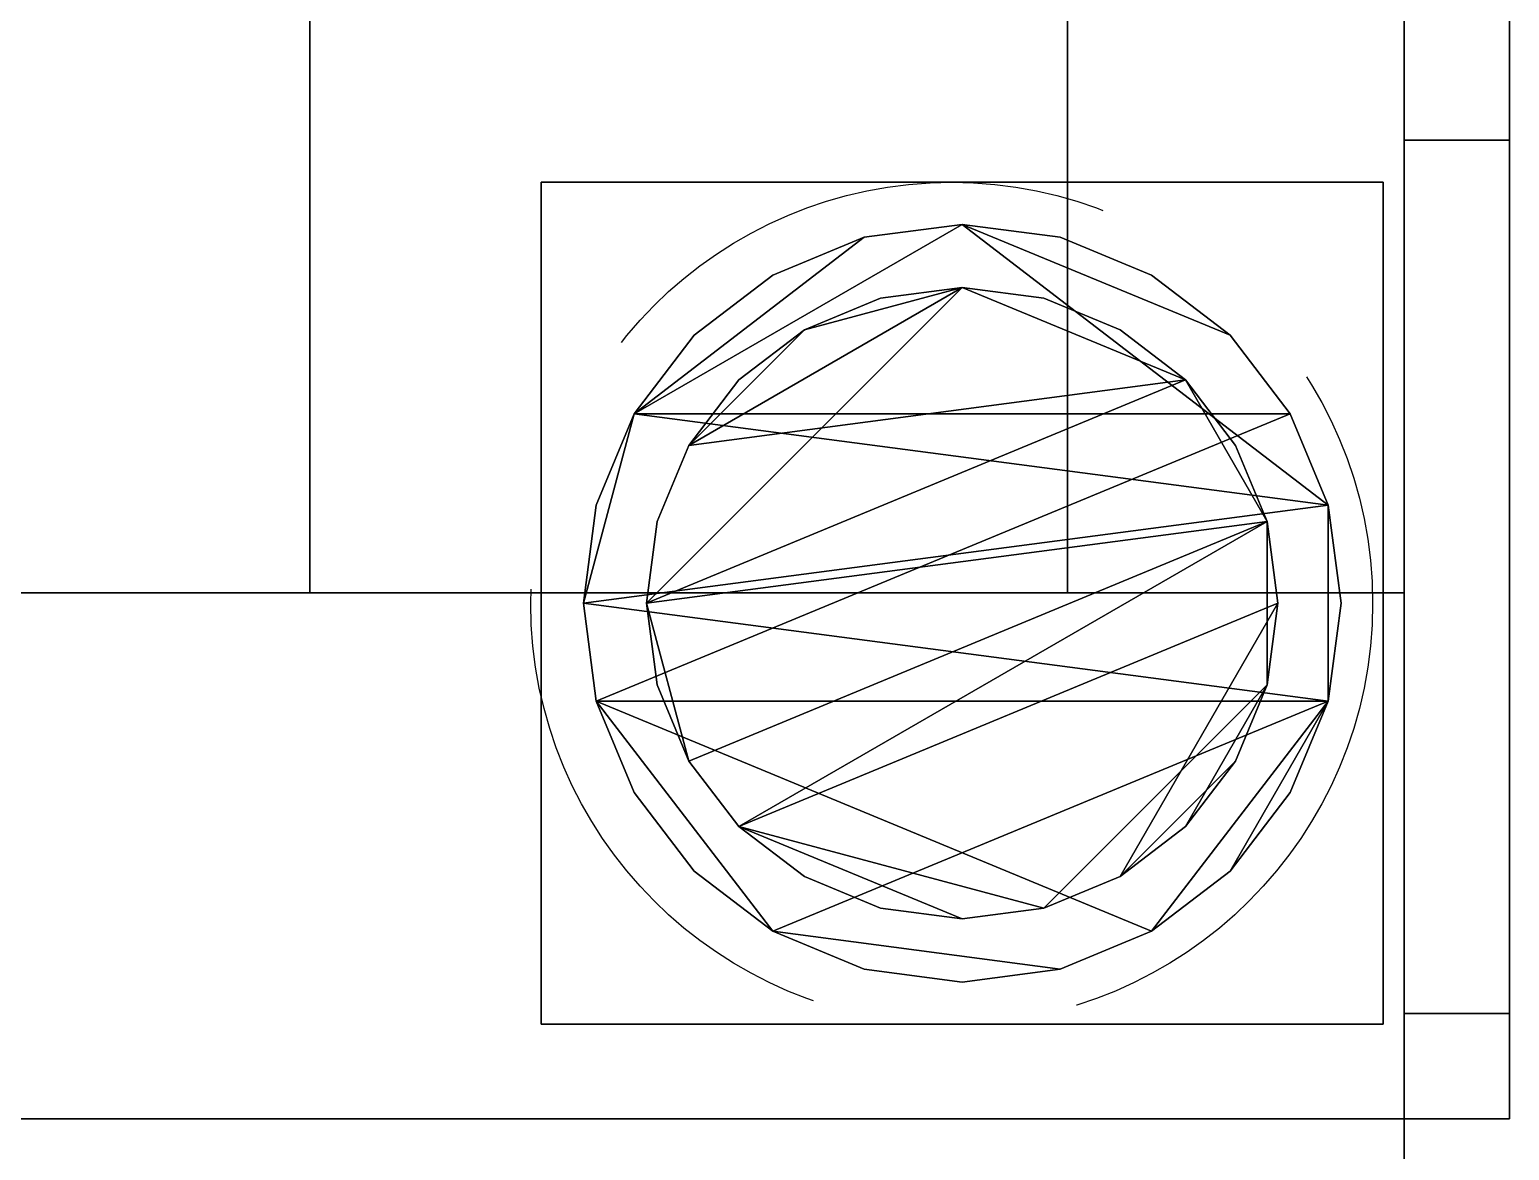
# Model space of a CAD drawing. Header units: millimetres. Extents: x -5 to 3200, y -1375 to 0.
# Drawn here: x 2829.7 to 2900, y -784 to -730.7 of the extents above; entities that cross this region are included whole.
import ezdxf

# ---------------------------------------------------------------- set-up
doc = ezdxf.new("R2010")
doc.units = ezdxf.units.MM
doc.linetypes.add('NASCOSTA', pattern=[0.381, 0.254, -0.127])
for name, color, linetype in [('IQ_200_3D', 1, 'Continuous'), ('IQ_204_2D', 7, 'Continuous'), ('IQ_204_3D', 7, 'Continuous')]:
    doc.layers.add(name, color=color, linetype=linetype)
doc.layers.add('IQ_INS_3D', color=3, linetype='Continuous', lineweight=25, plot=False)

msp = doc.modelspace()

# ---------------------------------------------------------------- linework, layer by layer
at = {"layer": 'IQ_200_3D'}
for points in [[(2894.996, -50, 1785), (564.996, -50, 1785), (564.996, -782.5, 1785), (2894.996, -782.5, 1785)], [(2899.996, -50, 1785), (2894.996, -50, 1785), (2894.996, -782.5, 1785), (2899.996, -782.5, 1785)], [(2899.996, -55, 656), (2894.996, -55, 656), (2894.996, -777.5, 656), (2899.996, -777.5, 656)], [(2899.996, -777.5, 658), (2894.996, -777.5, 658), (2894.996, -55, 658), (2899.996, -55, 658)], [(2894.996, -117.5, 708), (564.996, -117.5, 708), (564.996, -757.5, 708), (2894.996, -757.5, 708)], [(2894.996, -757.5, 1443), (564.996, -757.5, 1443), (564.996, -117.5, 1443), (2894.996, -117.5, 1443)], [(2894.996, -782.5, 150), (564.996, -782.5, 150), (564.996, -117.5, 150), (2894.996, -117.5, 150)], [(2899.996, -736.002, 150), (2894.996, -736.002, 150), (2894.996, -736.002, 185), (2899.996, -736.002, 185)], [(2899.996, -782.5, 150), (2894.996, -782.5, 150), (2894.996, -736.002, 150), (2899.996, -736.002, 150)], [(2894.996, -757.5, 708), (564.996, -757.5, 708), (564.996, -757.5, 1443), (2894.996, -757.5, 1443)], [(2894.996, -782.5, 1785), (564.996, -782.5, 1785), (564.996, -782.5, 150), (2894.996, -782.5, 150)], [(2894.996, -782.5, 758.131), (2344.996, -782.5, 758.131), (2344.996, -841.853, 774.035), (2894.996, -841.853, 774.035)], [(2894.996, -842.5, 188), (2344.996, -842.5, 188), (2344.996, -782.5, 188), (2894.996, -782.5, 188)], [(2899.996, -782.5, 651), (2894.996, -782.5, 651), (2894.996, -782.5, 150), (2899.996, -782.5, 150)], [(2899.996, -782.5, 1785), (2894.996, -782.5, 1785), (2894.996, -782.5, 663), (2899.996, -782.5, 663)]]:
    msp.add_3dface(points, dxfattribs=at)
for points, invisible_edges in [([(2894.996, -50, 1785), (2894.996, -194.752, 1374.257), (2894.996, -199.204, 1374.843), (2894.996, -782.5, 1785)], 5), ([(2894.996, -782.5, 1785), (2894.996, -757.5, 1443), (2894.996, -117.5, 1443), (2894.996, -50, 1785)], 5), ([(2894.996, -117.5, 188), (2894.996, -50, 188), (2894.996, -117.5, 708), (2894.996, -757.5, 708)], 10), ([(2899.996, -199.204, 1374.843), (2899.996, -194.752, 1374.257), (2899.996, -50, 1785), (2899.996, -782.5, 1785)], 10), ([(2894.996, -55, 656), (2894.996, -361.118, 209.489), (2894.996, -365, 210), (2894.996, -777.5, 656)], 5), ([(2894.996, -199.204, 805.742), (2894.996, -195.376, 806.173), (2894.996, -55, 658), (2894.996, -777.5, 658)], 10), ([(2899.996, -365, 210), (2899.996, -361.118, 209.489), (2899.996, -55, 656), (2899.996, -777.5, 656)], 10), ([(2899.996, -55, 658), (2899.996, -195.376, 806.173), (2899.996, -199.204, 805.742), (2899.996, -777.5, 658)], 5), ([(2894.996, -117.5, 188), (2894.996, -757.5, 708), (2894.996, -782.5, 150), (2894.996, -117.5, 150)], 3), ([(2894.996, -777.5, 658), (2894.996, -700.797, 805.742), (2894.996, -199.204, 805.742)], 13), ([(2894.996, -700.797, 1374.843), (2894.996, -705.249, 1374.257), (2894.996, -782.5, 1785), (2894.996, -199.204, 1374.843)], 6), ([(2899.996, -782.5, 1785), (2899.996, -705.249, 1374.257), (2899.996, -700.797, 1374.843), (2899.996, -199.204, 1374.843)], 9), ([(2899.996, -700.797, 805.742), (2899.996, -705.249, 806.328), (2899.996, -777.5, 658), (2899.996, -199.204, 805.742)], 6), ([(2894.996, -535, 210), (2894.996, -777.5, 656), (2894.996, -365, 210)], 3), ([(2899.996, -777.5, 656), (2899.996, -535, 210), (2899.996, -365, 210)], 13), ([(2894.996, -535, 210), (2894.996, -538.882, 209.489), (2894.996, -777.5, 656)], 14), ([(2899.996, -538.882, 209.489), (2899.996, -535, 210), (2899.996, -777.5, 656), (2899.996, -782.5, 651)], 14), ([(2894.996, -782.5, 651), (2894.996, -778.794, 655.83), (2894.996, -777.5, 656), (2894.996, -538.882, 209.489)], 13), ([(2894.996, -694.461, 216.876), (2894.996, -703.002, 218), (2894.996, -782.5, 651), (2894.996, -538.882, 209.489)], 14), ([(2899.996, -782.5, 651), (2899.996, -703.002, 218), (2899.996, -694.461, 216.876), (2899.996, -538.882, 209.489)], 13), ([(2894.996, -777.5, 658), (2894.996, -782.5, 663), (2894.996, -705.249, 806.328), (2894.996, -700.797, 805.742)], 11), ([(2894.996, -711.543, 216.876), (2894.996, -782.5, 651), (2894.996, -703.002, 218)], 3), ([(2899.996, -703.002, 218), (2899.996, -782.5, 651), (2899.996, -711.543, 216.876)], 3), ([(2894.996, -709.398, 808.046), (2894.996, -705.249, 806.328), (2894.996, -782.5, 663)], 14), ([(2894.996, -705.249, 1374.257), (2894.996, -709.398, 1372.538), (2894.996, -782.5, 1785)], 14), ([(2899.996, -709.398, 1372.538), (2899.996, -705.249, 1374.257), (2899.996, -782.5, 1785)], 14), ([(2899.996, -705.249, 806.328), (2899.996, -709.398, 808.046), (2899.996, -782.5, 663), (2899.996, -777.5, 658)], 14), ([(2894.996, -709.398, 808.046), (2894.996, -782.5, 663), (2894.996, -712.96, 810.78)], 3), ([(2894.996, -712.96, 1369.805), (2894.996, -782.5, 1785), (2894.996, -709.398, 1372.538)], 3), ([(2899.996, -782.5, 1785), (2899.996, -712.96, 1369.805), (2899.996, -709.398, 1372.538)], 13), ([(2899.996, -712.96, 810.78), (2899.996, -782.5, 663), (2899.996, -709.398, 808.046)], 3), ([(2894.996, -782.5, 651), (2894.996, -711.543, 216.876), (2894.996, -719.502, 213.579)], 13), ([(2899.996, -719.502, 213.579), (2899.996, -711.543, 216.876), (2899.996, -782.5, 651)], 14), ([(2894.996, -712.96, 810.78), (2894.996, -782.5, 663), (2894.996, -715.694, 814.343)], 3), ([(2894.996, -715.694, 1366.242), (2894.996, -782.5, 1785), (2894.996, -712.96, 1369.805)], 3), ([(2899.996, -712.96, 1369.805), (2899.996, -782.5, 1785), (2899.996, -715.694, 1366.242)], 3), ([(2899.996, -782.5, 663), (2899.996, -712.96, 810.78), (2899.996, -715.694, 814.343)], 13), ([(2894.996, -717.412, 818.491), (2894.996, -715.694, 814.343), (2894.996, -782.5, 663)], 14), ([(2894.996, -782.5, 1785), (2894.996, -715.694, 1366.242), (2894.996, -717.412, 1362.094)], 13), ([(2899.996, -715.694, 814.343), (2899.996, -717.412, 818.491), (2899.996, -782.5, 663)], 14), ([(2899.996, -717.412, 1362.094), (2899.996, -715.694, 1366.242), (2899.996, -782.5, 1785)], 14), ([(2894.996, -717.998, 1357.642), (2894.996, -782.5, 1785), (2894.996, -717.412, 1362.094)], 3), ([(2894.996, -717.998, 822.943), (2894.996, -717.412, 818.491), (2894.996, -782.5, 663), (2894.996, -782.5, 1785)], 10), ([(2899.996, -717.998, 1357.642), (2899.996, -717.412, 1362.094), (2899.996, -782.5, 1785), (2899.996, -717.998, 822.943)], 6), ([(2899.996, -782.5, 663), (2899.996, -717.412, 818.491), (2899.996, -717.998, 822.943), (2899.996, -782.5, 1785)], 5), ([(2894.996, -717.998, 1357.642), (2894.996, -717.998, 822.943), (2894.996, -782.5, 1785)], 14), ([(2894.996, -782.5, 651), (2894.996, -719.502, 213.579), (2894.996, -726.337, 208.335)], 13), ([(2899.996, -726.337, 208.335), (2899.996, -719.502, 213.579), (2899.996, -782.5, 651)], 14), ([(2899.996, -726.337, 208.335), (2899.996, -731.581, 201.5), (2894.996, -731.581, 201.5), (2894.996, -726.337, 208.335)], 10), ([(2894.996, -731.581, 201.5), (2894.996, -782.5, 651), (2894.996, -726.337, 208.335)], 3), ([(2899.996, -726.337, 208.335), (2899.996, -782.5, 651), (2899.996, -731.581, 201.5)], 3), ([(2899.996, -731.581, 201.5), (2899.996, -734.878, 193.541), (2894.996, -734.878, 193.541), (2894.996, -731.581, 201.5)], 10), ([(2894.996, -782.5, 150), (2894.996, -782.5, 651), (2894.996, -731.581, 201.5), (2894.996, -734.878, 193.541)], 10), ([(2899.996, -782.5, 150), (2899.996, -734.878, 193.541), (2899.996, -731.581, 201.5), (2899.996, -782.5, 651)], 5), ([(2899.996, -734.878, 193.541), (2899.996, -736.002, 185), (2894.996, -736.002, 185), (2894.996, -734.878, 193.541)], 8), ([(2894.996, -734.878, 193.541), (2894.996, -736.002, 185), (2894.996, -782.5, 150)], 14), ([(2899.996, -782.5, 150), (2899.996, -736.002, 185), (2899.996, -734.878, 193.541)], 13), ([(2894.996, -736.002, 150), (2894.996, -782.5, 150), (2894.996, -736.002, 185)], 2), ([(2899.996, -782.5, 150), (2899.996, -736.002, 150), (2899.996, -736.002, 185)], 12), ([(2894.996, -757.5, 708), (2894.996, -757.5, 1443), (2894.996, -782.5, 1785), (2894.996, -782.5, 150)], 10), ([(2894.996, -777.5, 656), (2894.996, -778.794, 655.83), (2899.996, -778.794, 655.83), (2899.996, -777.5, 656)], 2), ([(2899.996, -777.5, 658), (2899.996, -778.794, 658.17), (2894.996, -778.794, 658.17), (2894.996, -777.5, 658)], 2), ([(2894.996, -782.33, 661.706), (2894.996, -777.5, 658), (2894.996, -778.794, 658.17), (2894.996, -781.83, 660.5)], 5), ([(2894.996, -782.5, 663), (2894.996, -777.5, 658), (2894.996, -782.33, 661.706)], 3), ([(2899.996, -782.5, 651), (2899.996, -777.5, 656), (2899.996, -778.794, 655.83), (2899.996, -780, 655.33)], 9), ([(2899.996, -782.33, 661.706), (2899.996, -781.83, 660.5), (2899.996, -778.794, 658.17), (2899.996, -777.5, 658)], 10), ([(2899.996, -782.33, 661.706), (2899.996, -777.5, 658), (2899.996, -782.5, 663)], 3), ([(2894.996, -778.794, 655.83), (2894.996, -780, 655.33), (2899.996, -780, 655.33), (2899.996, -778.794, 655.83)], 10), ([(2894.996, -780, 658.67), (2894.996, -778.794, 658.17), (2899.996, -778.794, 658.17), (2899.996, -780, 658.67)], 10), ([(2894.996, -782.5, 651), (2894.996, -782.33, 652.294), (2894.996, -780, 655.33), (2894.996, -778.794, 655.83)], 10), ([(2894.996, -780, 658.67), (2894.996, -781.036, 659.464), (2894.996, -781.83, 660.5), (2894.996, -778.794, 658.17)], 4), ([(2899.996, -781.83, 660.5), (2899.996, -781.036, 659.464), (2899.996, -780, 658.67), (2899.996, -778.794, 658.17)], 8), ([(2899.996, -781.036, 654.536), (2899.996, -780, 655.33), (2894.996, -780, 655.33), (2894.996, -781.036, 654.536)], 10), ([(2894.996, -781.036, 659.464), (2894.996, -780, 658.67), (2899.996, -780, 658.67), (2899.996, -781.036, 659.464)], 10), ([(2894.996, -782.33, 652.294), (2894.996, -781.83, 653.5), (2894.996, -781.036, 654.536), (2894.996, -780, 655.33)], 8), ([(2899.996, -782.33, 652.294), (2899.996, -782.5, 651), (2899.996, -780, 655.33), (2899.996, -781.036, 654.536)], 10), ([(2894.996, -781.036, 654.536), (2894.996, -781.83, 653.5), (2899.996, -781.83, 653.5), (2899.996, -781.036, 654.536)], 10), ([(2899.996, -781.036, 659.464), (2899.996, -781.83, 660.5), (2894.996, -781.83, 660.5), (2894.996, -781.036, 659.464)], 10), ([(2899.996, -781.036, 654.536), (2899.996, -781.83, 653.5), (2899.996, -782.33, 652.294)], 12), ([(2894.996, -781.83, 653.5), (2894.996, -782.33, 652.294), (2899.996, -782.33, 652.294), (2899.996, -781.83, 653.5)], 10), ([(2894.996, -782.33, 661.706), (2894.996, -781.83, 660.5), (2899.996, -781.83, 660.5), (2899.996, -782.33, 661.706)], 10), ([(2899.996, -782.5, 651), (2899.996, -782.33, 652.294), (2894.996, -782.33, 652.294), (2894.996, -782.5, 651)], 2), ([(2894.996, -782.5, 663), (2894.996, -782.33, 661.706), (2899.996, -782.33, 661.706), (2899.996, -782.5, 663)], 2), ([(2894.996, -845, 190.5), (2894.996, -842.5, 188), (2894.996, -782.5, 188), (2894.996, -782.5, 758.131)], 9), ([(2894.996, -782.5, 758.131), (2894.996, -841.853, 774.035), (2894.996, -845, 771.62), (2894.996, -845, 190.5)], 10)]:
    msp.add_3dface(points, dxfattribs=dict(at, invisible_edges=invisible_edges))
at = {"layer": 'IQ_204_2D'}
msp.add_line((-0.004, -782.5), (2899.996, -782.5), dxfattribs=at)
at = {"layer": 'IQ_INS_3D', "linetype": 'NASCOSTA', "ltscale": 100}
msp.add_circle((2873.496, -758), 20, dxfattribs=at)

# ---------------------------------------------------------------- meshes
at = {"layer": 'IQ_204_3D'}
mesh = msp.add_polyface(dxfattribs=at)
corners = [(2842.996, -757.5, 956.99), (2842.996, -709.445, 929.245), (2842.996, -709.445, 927.939), (2842.996, -711.743, 928.375), (2842.996, -714.079, 928.265), (2842.996, -716.326, 927.616), (2842.996, -718.361, 926.462), (2842.996, -720.072, 924.867), (2842.996, -721.366, 922.919), (2842.996, -722.171, 920.723), (2842.996, -722.445, 918.4), (2842.996, -722.171, 916.077), (2842.996, -721.366, 913.881), (2842.996, -720.072, 911.932), (2842.996, -718.361, 910.337), (2842.996, -716.326, 909.184), (2842.996, -714.079, 908.534), (2842.996, -711.743, 908.424), (2842.996, -709.445, 908.86), (2842.996, -709.445, 907.554), (2842.996, -757.5, 879.81), (2842.996, -137.5, 956.99), (2842.996, -117.5, 956.99), (2842.996, -117.5, 879.81), (2842.996, -137.5, 879.81), (2842.996, -185.555, 907.554), (2842.996, -185.555, 908.86), (2842.996, -183.257, 908.424), (2842.996, -180.921, 908.534), (2842.996, -178.674, 909.184), (2842.996, -176.639, 910.337), (2842.996, -174.928, 911.932), (2842.996, -173.634, 913.881), (2842.996, -172.829, 916.077), (2842.996, -172.555, 918.4), (2842.996, -172.829, 920.723), (2842.996, -173.634, 922.919), (2842.996, -174.928, 924.867), (2842.996, -176.639, 926.462), (2842.996, -178.674, 927.616), (2842.996, -180.921, 928.265), (2842.996, -183.257, 928.375), (2842.996, -185.555, 927.939), (2842.996, -185.555, 929.245)]
mesh.append_faces([[corners[k] for k in face] for face in [(19, 17, 18), (3, 1, 2), (27, 25, 26), (43, 41, 42)]], dxfattribs={"vtx0": -1})
mesh.append_faces([[corners[k] for k in face] for face in [(14, 20, 13), (8, 0, 7), (7, 0, 6), (5, 0, 4), (30, 24, 29), (31, 24, 30), (34, 24, 33)]], dxfattribs={"vtx0": -1, "vtx1": -1})
mesh.append_faces([[corners[k] for k in face] for face in [(20, 14, 15), (0, 8, 9), (1, 3, 4, 0), (25, 27, 28, 24), (21, 37, 38), (21, 36, 37)]], dxfattribs={"vtx0": -1, "vtx2": -1})
mesh.append_faces([[corners[k] for k in face] for face in [(23, 24, 21, 22)]], dxfattribs={"vtx1": -1})
mesh.append_faces([[corners[k] for k in face] for face in [(12, 13, 20), (11, 12, 20), (15, 16, 20), (9, 10, 0), (5, 6, 0), (28, 29, 24), (32, 33, 24), (31, 32, 24), (38, 39, 21), (39, 40, 21), (35, 36, 21)]], dxfattribs={"vtx1": -1, "vtx2": -1})
mesh.append_faces([[corners[k] for k in face] for face in [(34, 35, 21, 24)]], dxfattribs={"vtx1": -1, "vtx2": -1, "vtx3": -1})
mesh.append_faces([[corners[k] for k in face] for face in [(10, 11, 20, 0), (16, 17, 19, 20), (40, 41, 43, 21)]], dxfattribs={"vtx1": -1, "vtx3": -1})
mesh = msp.add_polyface(dxfattribs=at)
corners = [(2878.996, -757.5, 956.99), (2878.996, -757.5, 879.81), (2878.996, -709.445, 907.554), (2878.996, -709.445, 908.86), (2878.996, -707.151, 909.916), (2878.996, -705.194, 911.513), (2878.996, -703.7, 913.549), (2878.996, -702.764, 915.894), (2878.996, -702.445, 918.4), (2878.996, -702.764, 920.905), (2878.996, -703.7, 923.251), (2878.996, -705.194, 925.287), (2878.996, -707.151, 926.883), (2878.996, -709.445, 927.939), (2878.996, -709.445, 929.245), (2878.996, -137.5, 956.99), (2878.996, -185.555, 929.245), (2878.996, -185.555, 927.939), (2878.996, -187.849, 926.883), (2878.996, -189.806, 925.287), (2878.996, -191.3, 923.251), (2878.996, -192.236, 920.905), (2878.996, -192.555, 918.4), (2878.996, -192.236, 915.894), (2878.996, -191.3, 913.549), (2878.996, -189.806, 911.513), (2878.996, -187.849, 909.916), (2878.996, -185.555, 908.86), (2878.996, -185.555, 907.554), (2878.996, -137.5, 879.81), (2878.996, -117.5, 879.81), (2878.996, -117.5, 956.99)]
mesh.append_faces([[corners[k] for k in face] for face in [(15, 29, 30, 31)]], dxfattribs={"vtx0": -1})
mesh.append_faces([[corners[k] for k in face] for face in [(13, 3, 12), (29, 15, 27, 28)]], dxfattribs={"vtx0": -1, "vtx1": -1})
mesh.append_faces([[corners[k] for k in face] for face in [(10, 5, 6), (11, 4, 5, 10), (12, 3, 4, 11), (18, 26, 27, 17)]], dxfattribs={"vtx0": -1, "vtx2": -1})
mesh.append_faces([[corners[k] for k in face] for face in [(23, 24, 21, 22)]], dxfattribs={"vtx1": -1})
mesh.append_faces([[corners[k] for k in face] for face in [(18, 19, 26)]], dxfattribs={"vtx1": -1, "vtx2": -1})
mesh.append_faces([[corners[k] for k in face] for face in [(6, 7, 9, 10), (24, 25, 20, 21), (25, 26, 19, 20)]], dxfattribs={"vtx1": -1, "vtx3": -1})
mesh.append_faces([[corners[k] for k in face] for face in [(1, 2, 3, 0), (7, 8, 9)]], dxfattribs={"vtx2": -1})
mesh.append_faces([[corners[k] for k in face] for face in [(13, 14, 0, 3), (15, 16, 17, 27)]], dxfattribs={"vtx2": -1, "vtx3": -1})
mesh = msp.add_polyface(dxfattribs=at)
corners = [(2842.996, -757.5, 956.99), (2878.996, -757.5, 956.99), (2878.996, -709.445, 929.245), (2842.996, -709.445, 929.245)]
mesh.append_faces([[corners[k] for k in face] for face in [(0, 1, 2, 3)]])
mesh = msp.add_polyface(dxfattribs=at)
corners = [(2842.996, -709.445, 907.554), (2878.996, -709.445, 907.554), (2878.996, -757.5, 879.81), (2842.996, -757.5, 879.81)]
mesh.append_faces([[corners[k] for k in face] for face in [(0, 1, 2, 3)]])
mesh = msp.add_polyface(dxfattribs=at)
corners = [(2893.996, -778, 60), (2853.996, -778, 60), (2853.996, -738, 60), (2893.996, -738, 60)]
mesh.append_faces([[corners[k] for k in face] for face in [(0, 1, 2, 3)]])
mesh = msp.add_polyface(dxfattribs=at)
corners = [(2893.996, -738, 150), (2893.996, -738, 60), (2853.996, -738, 60), (2853.996, -738, 150)]
mesh.append_faces([[corners[k] for k in face] for face in [(0, 1, 2, 3)]])
mesh = msp.add_polyface(dxfattribs=at)
corners = [(2853.996, -738, 150), (2853.996, -738, 60), (2853.996, -778, 60), (2853.996, -778, 150)]
mesh.append_faces([[corners[k] for k in face] for face in [(0, 1, 2, 3)]])
mesh = msp.add_polyface(dxfattribs=at)
corners = [(2893.996, -778, 150), (2893.996, -778, 60), (2893.996, -738, 60), (2893.996, -738, 150)]
mesh.append_faces([[corners[k] for k in face] for face in [(0, 1, 2, 3)]])
mesh = msp.add_polyface(dxfattribs=at)
corners = [(2855.996, -758, 5), (2856.609, -762.659, 5), (2858.408, -767, 5), (2861.268, -770.728, 5), (2864.996, -773.588, 5), (2869.337, -775.387, 5), (2873.996, -776, 5), (2878.655, -775.387, 5), (2882.996, -773.588, 5), (2886.724, -770.728, 5), (2889.585, -767, 5), (2891.383, -762.659, 5), (2891.996, -758, 5), (2891.383, -753.341, 5), (2889.585, -749, 5), (2886.724, -745.272, 5), (2882.996, -742.412, 5), (2878.655, -740.613, 5), (2873.996, -740, 5), (2869.337, -740.613, 5), (2864.996, -742.412, 5), (2861.268, -745.272, 5), (2858.408, -749, 5), (2856.609, -753.341, 5)]
mesh.append_faces([[corners[k] for k in face] for face in [(11, 8, 9, 10)]], dxfattribs={"vtx0": -1})
mesh.append_faces([[corners[k] for k in face] for face in [(4, 7, 8, 11), (11, 0, 1, 4), (13, 18, 19, 22)]], dxfattribs={"vtx0": -1, "vtx2": -1, "vtx3": -1})
mesh.append_faces([[corners[k] for k in face] for face in [(0, 11, 12, 13)]], dxfattribs={"vtx0": -1, "vtx3": -1})
mesh.append_faces([[corners[k] for k in face] for face in [(2, 3, 4, 1), (16, 17, 18, 15)]], dxfattribs={"vtx2": -1})
mesh.append_faces([[corners[k] for k in face] for face in [(13, 14, 15, 18), (22, 23, 0, 13)]], dxfattribs={"vtx2": -1, "vtx3": -1})
mesh.append_faces([[corners[k] for k in face] for face in [(4, 5, 6, 7), (19, 20, 21, 22)]], dxfattribs={"vtx3": -1})
mesh = msp.add_polyface(dxfattribs=at)
corners = [(2855.996, -758), (2856.609, -753.341), (2858.408, -749), (2861.268, -745.272), (2864.996, -742.412), (2869.337, -740.613), (2873.996, -740), (2878.655, -740.613), (2882.996, -742.412), (2886.724, -745.272), (2889.585, -749), (2891.383, -753.341), (2891.996, -758), (2891.383, -762.659), (2889.585, -767), (2886.724, -770.728), (2882.996, -773.588), (2878.655, -775.387), (2873.996, -776), (2869.337, -775.387), (2864.996, -773.588), (2861.268, -770.728), (2858.408, -767), (2856.609, -762.659)]
mesh.append_faces([[corners[k] for k in face] for face in [(2, 0, 1), (15, 13, 14), (13, 11, 12)]], dxfattribs={"vtx0": -1})
mesh.append_faces([[corners[k] for k in face] for face in [(16, 23, 13, 15)]], dxfattribs={"vtx0": -1, "vtx1": -1, "vtx2": -1})
mesh.append_faces([[corners[k] for k in face] for face in [(2, 10, 23, 0)]], dxfattribs={"vtx0": -1, "vtx1": -1, "vtx3": -1})
mesh.append_faces([[corners[k] for k in face] for face in [(2, 5, 6)]], dxfattribs={"vtx0": -1, "vtx2": -1})
mesh.append_faces([[corners[k] for k in face] for face in [(23, 10, 11, 13), (23, 16, 17, 20)]], dxfattribs={"vtx0": -1, "vtx2": -1, "vtx3": -1})
mesh.append_faces([[corners[k] for k in face] for face in [(9, 10, 2, 6)]], dxfattribs={"vtx1": -1, "vtx2": -1, "vtx3": -1})
mesh.append_faces([[corners[k] for k in face] for face in [(3, 4, 5, 2), (18, 19, 20, 17)]], dxfattribs={"vtx2": -1})
mesh.append_faces([[corners[k] for k in face] for face in [(6, 7, 8, 9), (20, 21, 22, 23)]], dxfattribs={"vtx3": -1})
mesh = msp.add_polyface(dxfattribs=at)
corners = [(2855.996, -758, 5), (2856.609, -753.341, 5), (2858.408, -749, 5), (2861.268, -745.272, 5), (2864.996, -742.412, 5), (2869.337, -740.613, 5), (2873.996, -740, 5), (2878.655, -740.613, 5), (2882.996, -742.412, 5), (2886.724, -745.272, 5), (2889.585, -749, 5), (2891.383, -753.341, 5), (2891.996, -758, 5), (2891.996, -758), (2891.383, -753.341), (2889.585, -749), (2886.724, -745.272), (2882.996, -742.412), (2878.655, -740.613), (2873.996, -740), (2869.337, -740.613), (2864.996, -742.412), (2861.268, -745.272), (2858.408, -749), (2856.609, -753.341), (2855.996, -758)]
mesh.append_faces([[corners[k] for k in face] for face in [(13, 14, 11, 12), (0, 1, 24, 25)]], dxfattribs={"vtx1": -1})
mesh.append_faces([[corners[k] for k in face] for face in [(14, 15, 10, 11), (16, 17, 8, 9), (15, 16, 9, 10), (17, 18, 7, 8), (6, 7, 18, 19), (19, 20, 5, 6), (20, 21, 4, 5), (22, 23, 2, 3), (21, 22, 3, 4), (23, 24, 1, 2)]], dxfattribs={"vtx1": -1, "vtx3": -1})
mesh = msp.add_polyface(dxfattribs=at)
corners = [(2858.996, -758, 60), (2859.507, -761.882, 60), (2861.006, -765.5, 60), (2863.39, -768.607, 60), (2866.496, -770.99, 60), (2870.114, -772.489, 60), (2873.996, -773, 60), (2877.878, -772.489, 60), (2881.496, -770.99, 60), (2884.603, -768.607, 60), (2886.987, -765.5, 60), (2888.485, -761.882, 60), (2888.996, -758, 60), (2888.485, -754.118, 60), (2886.987, -750.5, 60), (2884.603, -747.393, 60), (2881.496, -745.01, 60), (2877.878, -743.511, 60), (2873.996, -743, 60), (2870.114, -743.511, 60), (2866.496, -745.01, 60), (2863.39, -747.393, 60), (2861.006, -750.5, 60), (2859.507, -754.118, 60)]
mesh.append_faces([[corners[k] for k in face] for face in [(10, 8, 9), (22, 20, 21)]], dxfattribs={"vtx0": -1})
mesh.append_faces([[corners[k] for k in face] for face in [(7, 3, 6)]], dxfattribs={"vtx0": -1, "vtx1": -1})
mesh.append_faces([[corners[k] for k in face] for face in [(22, 15, 18, 20)]], dxfattribs={"vtx0": -1, "vtx1": -1, "vtx2": -1, "vtx3": -1})
mesh.append_faces([[corners[k] for k in face] for face in [(13, 2, 3, 12)]], dxfattribs={"vtx0": -1, "vtx2": -1})
mesh.append_faces([[corners[k] for k in face] for face in [(3, 7, 8, 12)]], dxfattribs={"vtx0": -1, "vtx2": -1, "vtx3": -1})
mesh.append_faces([[corners[k] for k in face] for face in [(17, 18, 15, 16), (19, 20, 18)]], dxfattribs={"vtx1": -1})
mesh.append_faces([[corners[k] for k in face] for face in [(11, 12, 8, 10)]], dxfattribs={"vtx1": -1, "vtx2": -1})
mesh.append_faces([[corners[k] for k in face] for face in [(4, 5, 6, 3)]], dxfattribs={"vtx2": -1})
mesh.append_faces([[corners[k] for k in face] for face in [(0, 1, 2, 13), (13, 14, 15, 0), (22, 23, 0, 15)]], dxfattribs={"vtx2": -1, "vtx3": -1})
mesh = msp.add_polyface(dxfattribs=at)
corners = [(2858.996, -758, 5), (2859.507, -754.118, 5), (2861.006, -750.5, 5), (2863.39, -747.393, 5), (2866.496, -745.01, 5), (2870.114, -743.511, 5), (2873.996, -743, 5), (2877.878, -743.511, 5), (2881.496, -745.01, 5), (2884.603, -747.393, 5), (2886.987, -750.5, 5), (2888.485, -754.118, 5), (2888.996, -758, 5), (2888.485, -761.882, 5), (2886.987, -765.5, 5), (2884.603, -768.607, 5), (2881.496, -770.99, 5), (2877.878, -772.489, 5), (2873.996, -773, 5), (2870.114, -772.489, 5), (2866.496, -770.99, 5), (2863.39, -768.607, 5), (2861.006, -765.5, 5), (2859.507, -761.882, 5)]
mesh.append_faces([[corners[k] for k in face] for face in [(9, 6, 7, 8), (4, 2, 3), (15, 13, 14)]], dxfattribs={"vtx0": -1})
mesh.append_faces([[corners[k] for k in face] for face in [(18, 21, 17)]], dxfattribs={"vtx0": -1, "vtx1": -1})
mesh.append_faces([[corners[k] for k in face] for face in [(22, 0, 11, 21)]], dxfattribs={"vtx0": -1, "vtx1": -1, "vtx2": -1})
mesh.append_faces([[corners[k] for k in face] for face in [(0, 6, 9, 11), (21, 11, 13, 17)]], dxfattribs={"vtx0": -1, "vtx1": -1, "vtx2": -1, "vtx3": -1})
mesh.append_faces([[corners[k] for k in face] for face in [(23, 0, 22), (12, 13, 11)]], dxfattribs={"vtx1": -1})
mesh.append_faces([[corners[k] for k in face] for face in [(16, 17, 13, 15)]], dxfattribs={"vtx1": -1, "vtx2": -1})
mesh.append_faces([[corners[k] for k in face] for face in [(9, 10, 11)]], dxfattribs={"vtx2": -1})
mesh.append_faces([[corners[k] for k in face] for face in [(4, 5, 6, 2), (0, 1, 2, 6)]], dxfattribs={"vtx2": -1, "vtx3": -1})
mesh.append_faces([[corners[k] for k in face] for face in [(18, 19, 20, 21)]], dxfattribs={"vtx3": -1})
mesh = msp.add_polyface(dxfattribs=at)
corners = [(2858.996, -758, 60), (2859.507, -754.118, 60), (2861.006, -750.5, 60), (2863.39, -747.393, 60), (2866.496, -745.01, 60), (2870.114, -743.511, 60), (2873.996, -743, 60), (2877.878, -743.511, 60), (2881.496, -745.01, 60), (2884.603, -747.393, 60), (2886.987, -750.5, 60), (2888.485, -754.118, 60), (2888.996, -758, 60), (2888.996, -758, 5), (2888.485, -754.118, 5), (2886.987, -750.5, 5), (2884.603, -747.393, 5), (2881.496, -745.01, 5), (2877.878, -743.511, 5), (2873.996, -743, 5), (2870.114, -743.511, 5), (2866.496, -745.01, 5), (2863.39, -747.393, 5), (2861.006, -750.5, 5), (2859.507, -754.118, 5), (2858.996, -758, 5)]
mesh.append_faces([[corners[k] for k in face] for face in [(1, 24, 25, 0)]], dxfattribs={"vtx0": -1})
mesh.append_faces([[corners[k] for k in face] for face in [(8, 17, 18, 7), (7, 18, 19, 6), (16, 9, 10, 15), (9, 16, 17, 8), (5, 20, 21, 4), (4, 21, 22, 3), (2, 23, 24, 1), (3, 22, 23, 2), (20, 5, 6, 19)]], dxfattribs={"vtx0": -1, "vtx2": -1})
mesh.append_faces([[corners[k] for k in face] for face in [(13, 14, 11, 12)]], dxfattribs={"vtx1": -1})
mesh.append_faces([[corners[k] for k in face] for face in [(14, 15, 10, 11)]], dxfattribs={"vtx1": -1, "vtx3": -1})
mesh = msp.add_polyface(dxfattribs=at)
corners = [(2891.996, -758, 5), (2891.383, -762.659, 5), (2889.585, -767, 5), (2886.724, -770.728, 5), (2882.996, -773.588, 5), (2878.655, -775.387, 5), (2873.996, -776, 5), (2869.337, -775.387, 5), (2864.996, -773.588, 5), (2861.268, -770.728, 5), (2858.408, -767, 5), (2856.609, -762.659, 5), (2855.996, -758, 5), (2855.996, -758), (2856.609, -762.659), (2858.408, -767), (2861.268, -770.728), (2864.996, -773.588), (2869.337, -775.387), (2873.996, -776), (2878.655, -775.387), (2882.996, -773.588), (2886.724, -770.728), (2889.585, -767), (2891.383, -762.659), (2891.996, -758)]
mesh.append_faces([[corners[k] for k in face] for face in [(13, 14, 11, 12), (0, 1, 24, 25)]], dxfattribs={"vtx1": -1})
mesh.append_faces([[corners[k] for k in face] for face in [(14, 15, 10, 11), (16, 17, 8, 9), (15, 16, 9, 10), (17, 18, 7, 8), (6, 7, 18, 19), (19, 20, 5, 6), (20, 21, 4, 5), (22, 23, 2, 3), (21, 22, 3, 4), (23, 24, 1, 2)]], dxfattribs={"vtx1": -1, "vtx3": -1})
mesh = msp.add_polyface(dxfattribs=at)
corners = [(2888.996, -758, 60), (2888.485, -761.882, 60), (2886.987, -765.5, 60), (2884.603, -768.607, 60), (2881.496, -770.99, 60), (2877.878, -772.489, 60), (2873.996, -773, 60), (2870.114, -772.489, 60), (2866.496, -770.99, 60), (2863.39, -768.607, 60), (2861.006, -765.5, 60), (2859.507, -761.882, 60), (2858.996, -758, 60), (2858.996, -758, 5), (2859.507, -761.882, 5), (2861.006, -765.5, 5), (2863.39, -768.607, 5), (2866.496, -770.99, 5), (2870.114, -772.489, 5), (2873.996, -773, 5), (2877.878, -772.489, 5), (2881.496, -770.99, 5), (2884.603, -768.607, 5), (2886.987, -765.5, 5), (2888.485, -761.882, 5), (2888.996, -758, 5)]
mesh.append_faces([[corners[k] for k in face] for face in [(1, 24, 25, 0)]], dxfattribs={"vtx0": -1})
mesh.append_faces([[corners[k] for k in face] for face in [(11, 14, 15, 10), (10, 15, 16, 9), (8, 17, 18, 7), (9, 16, 17, 8), (7, 18, 19, 6), (5, 20, 21, 4), (4, 21, 22, 3), (2, 23, 24, 1), (3, 22, 23, 2), (20, 5, 6, 19)]], dxfattribs={"vtx0": -1, "vtx2": -1})
mesh.append_faces([[corners[k] for k in face] for face in [(12, 13, 14, 11)]], dxfattribs={"vtx2": -1})
mesh = msp.add_polyface(dxfattribs=at)
corners = [(2853.996, -778, 150), (2853.996, -778, 60), (2893.996, -778, 60), (2893.996, -778, 150)]
mesh.append_faces([[corners[k] for k in face] for face in [(0, 1, 2, 3)]])

doc.saveas('drawing.dxf')
